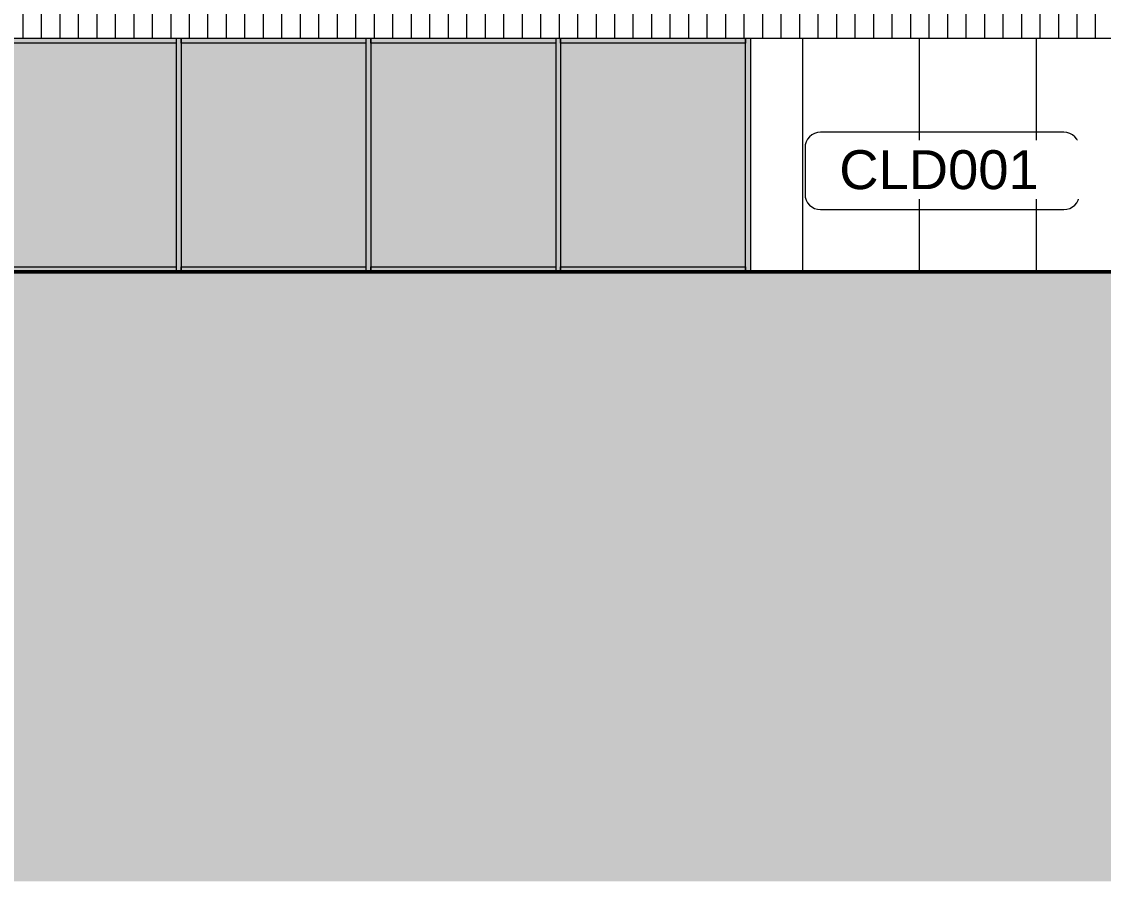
# Model space of a CAD drawing. Header units: millimetres. Extents: x -4612930 to -4329258, y -1064 to 30311.
# Drawn here: x -4407664 to -4396551, y -1064 to 7770 of the extents above; entities that cross this region are included whole.
import ezdxf

# ---------------------------------------------------------------- set-up
doc = ezdxf.new("R2010")
doc.units = ezdxf.units.MM
doc.linetypes.add('AEC_Center', pattern=[24, 12, -4, 4, -4])
for name, color, linetype, lineweight in [('A-ANNO-KEYN', 231, 'Continuous', 5), ('A-DETL', 90, 'Continuous', 18), ('A-DETL-GENF', 92, 'Continuous', 5), ('A-FLOR-LEVL', 51, 'Continuous', 5), ('A-GLAZ-CURT', 52, 'Continuous', 5), ('A-GLAZ-CWMG', 51, 'Continuous', 5), ('A-WALL', 113, 'Continuous', 5), ('A-WALL-PATT', 111, 'Continuous', 5), ('C-TOPO', 7, 'Continuous', 5)]:
    doc.layers.add(name, color=color, linetype=linetype, lineweight=lineweight)
doc.styles.add('Arial_1', font='arial.ttf', dxfattribs={"height": 400})

# ---------------------------------------------------------------- blocks, each defined once
blk = doc.blocks.new('System Panel - Glazed-1425433-NORTH EAST')
at = {"layer": 'A-GLAZ-CURT'}
blk.add_hatch(color=256, dxfattribs=at).paths.add_polyline_path([(4296662, 5250), (4297017, 5250), (4297017, 7550), (4295117, 7550), (4295117, 5250), (4296547, 5250)])
blk = doc.blocks.new('System Panel - Glazed-V424-NORTH EAST')
at = {"layer": 'A-GLAZ-CURT'}
blk.add_hatch(color=256, dxfattribs=at).paths.add_polyline_path([(4293167, 5250), (4295067, 5250), (4295067, 7550), (4293167, 7550), (4293167, 5498)])
blk = doc.blocks.new('Rectangular Mullion - 50x100mm-1215462-NORTH EAST')
at = {"layer": 'A-GLAZ-CWMG'}
blk.add_hatch(color=256, dxfattribs=at).paths.add_polyline_path([(4296609, 5200), (4297017, 5200), (4297017, 5250), (4295117, 5250), (4295117, 5200), (4296547, 5200)])
for p, q in [((4295117, 5200), (4295117, 5250)), ((4295117, 5250), (4297017, 5250)), ((4297017, 5250), (4297017, 5200))]:
    blk.add_line(p, q, dxfattribs=at)
blk = doc.blocks.new('Rectangular Mullion - 50x100mm-1425432-NORTH EAST')
at = {"layer": 'A-GLAZ-CWMG'}
blk.add_hatch(color=256, dxfattribs=at).paths.add_polyline_path([(4297065, 5200), (4297067, 5200), (4297067, 7600), (4297017, 7600), (4297017, 5200)])
for p, q in [((4297017, 7600), (4297017, 5200)), ((4297067, 7600), (4297067, 5200))]:
    blk.add_line(p, q, dxfattribs=at)
blk = doc.blocks.new('Rectangular Mullion - 50x100mm-1425435-NORTH EAST')
at = {"layer": 'A-GLAZ-CWMG'}
blk.add_hatch(color=256, dxfattribs=at).paths.add_polyline_path([(4298967, 5200), (4299017, 5200), (4299017, 7600), (4298967, 7600), (4298967, 5212)])
blk.add_line((4298967, 5200), (4298967, 7600), dxfattribs=at)
blk = doc.blocks.new('Rectangular Mullion - 50x100mm-1425424-NORTH EAST')
at = {"layer": 'A-GLAZ-CWMG'}
blk.add_hatch(color=256, dxfattribs=at).paths.add_polyline_path([(4297554, 7550), (4298967, 7550), (4298967, 7600), (4297067, 7600), (4297067, 7550), (4297541, 7550)])
for p, q in [((4297067, 7550), (4297067, 7600)), ((4298967, 7600), (4298967, 7550)), ((4298967, 7550), (4297067, 7550))]:
    blk.add_line(p, q, dxfattribs=at)
blk = doc.blocks.new('Rectangular Mullion - 50x100mm-V436-NORTH EAST')
at = {"layer": 'A-GLAZ-CWMG'}
blk.add_hatch(color=256, dxfattribs=at).paths.add_polyline_path([(4295117, 7550), (4297017, 7550), (4297017, 7600), (4295117, 7600)])
for p, q in [((4295117, 7550), (4295117, 7600)), ((4297017, 7600), (4297017, 7550)), ((4297017, 7550), (4295117, 7550))]:
    blk.add_line(p, q, dxfattribs=at)
blk = doc.blocks.new('T-Keynote-ANZRS - Keynote Value _2mm Opaque_ box-1903833-NORTH EAST')
at = {"layer": 'A-ANNO-KEYN'}
for p, q in [((4291678, 9089), (4289179, 9089)), ((4289019, 8929), (4289019, 8455)), ((4291838, 8455), (4291838, 8929)), ((4289179, 8295), (4291678, 8295))]:
    blk.add_line(p, q, dxfattribs=at)
for centre, start, end in [((4289179, 8929), 90, 180), ((4291678, 8929), 0, 90), ((4289179, 8455), 180, 270), ((4291678, 8455), 270, 360)]:
    blk.add_arc(centre, 160, start, end, dxfattribs=at)

msp = doc.modelspace()

# ---------------------------------------------------------------- hatches: boundary and pattern name
at = {"layer": 'A-DETL-GENF'}
h = msp.add_hatch(color=7, dxfattribs=at)
h.paths.add_polyline_path([(-4451208, -1064), (-4333374, -1064), (-4333374, 5108), (-4339588, 5106), (-4346106, 5001), (-4351095, 5077), (-4360991, 5100), (-4371524, 5100), (-4378482, 5200), (-4451208, 5200), (-4451208, 1218)])
h.paths.add_polyline_path([(-4414181, 1218), (-4414181, 1218), (-4414181, 2000)])
h.paths.add_polyline_path([(-4414632, 1218), (-4414632, 1218), (-4414632, 2000)])
h.paths.add_polyline_path([(-4337224, 4493), (-4337224, 4493), (-4337253, 4499)])
h.paths.add_polyline_path([(-4338451, 4772), (-4338451, 4772), (-4338477, 4778)])
h.paths.add_polyline_path([(-4336636, 4946), (-4336636, 4946), (-4336623, 4950)])
at = {"layer": 'A-WALL-PATT'}
h = msp.add_hatch(dxfattribs=at)
h.set_pattern_fill('FP_167', color=256, style=0, pattern_type=2)
h.set_pattern_definition([(90, (-4396059.9, 7600), (-190, 1e-14), [])])
h.paths.add_polyline_path([(-4405409, 7600), (-4396002, 7600), (-4396002, 10313), (-4418171, 9145), (-4418171, 7600), (-4405639, 7600)])
h = msp.add_hatch(dxfattribs=at)
h.set_pattern_fill('FP_161', color=256, style=0, pattern_type=2)
h.set_pattern_definition([(90, (-4396039.5, 5200), (-1200, 7e-14), []), (180, (-4396039.5, 5200), (-3e-13, -2400), [])])
h.paths.add_polyline_path([(-4400116, 5200), (-4399775, 5200), (-4399775, 5206), (-4395989, 5206), (-4395989, 7600), (-4400176, 7600), (-4400176, 5200)])
at = {"layer": 'C-TOPO'}
msp.add_hatch(color=256, dxfattribs=at).paths.add_polyline_path([(-4394132, 5200), (-4393674, 5200), (-4393674, 5206), (-4399775, 5206), (-4399775, 5200), (-4394362, 5200)])

# ---------------------------------------------------------------- linework, layer by layer
at = {"layer": 'A-DETL', "lineweight": 50}
msp.add_line((-4378356, 5200), (-4451208, 5200), dxfattribs=at)
at = {"layer": 'A-FLOR-LEVL', "linetype": 'AEC_Center'}
for p, q in [((-4463061, 7600), (-4329258, 7600)), ((-4463061, 5200), (-4329258, 5200))]:
    msp.add_line(p, q, dxfattribs=at)
at = {"layer": 'A-WALL'}
for p, q in [((-4418341, 7600), (-4393163, 7600)), ((-4400176, 7600), (-4400176, 5200))]:
    msp.add_line(p, q, dxfattribs=at)
at = {"layer": 'C-TOPO'}
for p in [(-4399775, 5200), (-4393674, 5206)]:
    msp.add_line(p, (-4399775, 5206), dxfattribs=at)

# ---------------------------------------------------------------- block references
at = {"layer": 'A-ANNO-KEYN'}
msp.add_blockref('T-Keynote-ANZRS - Keynote Value _2mm Opaque_ box-1903833-NORTH EAST', (-8688635, -2456), dxfattribs=at)
at = {"layer": 'A-GLAZ-CURT'}
for name, p in [('System Panel - Glazed-V424-NORTH EAST', (-8701144, 0)), ('System Panel - Glazed-V424-NORTH EAST', (-8699194, 0)), ('System Panel - Glazed-1425433-NORTH EAST', (-8699194, 0)), ('System Panel - Glazed-V424-NORTH EAST', (-8695294, 0))]:
    msp.add_blockref(name, p, dxfattribs=at)
at = {"layer": 'A-GLAZ-CWMG'}
for name, p in [('Rectangular Mullion - 50x100mm-V436-NORTH EAST', (-8703094, 0)), ('Rectangular Mullion - 50x100mm-1425432-NORTH EAST', (-8703094, 0)), ('Rectangular Mullion - 50x100mm-V436-NORTH EAST', (-8701144, 0)), ('Rectangular Mullion - 50x100mm-1425432-NORTH EAST', (-8701144, 0)), ('Rectangular Mullion - 50x100mm-V436-NORTH EAST', (-8699194, 0)), ('Rectangular Mullion - 50x100mm-1425432-NORTH EAST', (-8699194, 0)), ('Rectangular Mullion - 50x100mm-1425424-NORTH EAST', (-8699194, 0)), ('Rectangular Mullion - 50x100mm-1425435-NORTH EAST', (-8699194, 0)), ('Rectangular Mullion - 50x100mm-1215462-NORTH EAST', (-8703094, 0)), ('Rectangular Mullion - 50x100mm-1215462-NORTH EAST', (-8701144, 0)), ('Rectangular Mullion - 50x100mm-1215462-NORTH EAST', (-8699194, 0)), ('Rectangular Mullion - 50x100mm-1215462-NORTH EAST', (-8697244, 0))]:
    msp.add_blockref(name, p, dxfattribs=at)

# ---------------------------------------------------------------- next in the draw order: texts
at = {"layer": 'A-ANNO-KEYN', "insert": (-4399264, 6449), "char_height": 400, "width": 2533.33, "attachment_point": 1, "style": 'Arial_1', "bg_fill": 3, "box_fill_scale": 1.25, "bg_fill_color": 256, "bg_fill_true_color": 13158600, "bg_fill_transparency": 0}
msp.add_mtext('CLD001', dxfattribs=at)

doc.saveas('drawing.dxf')
